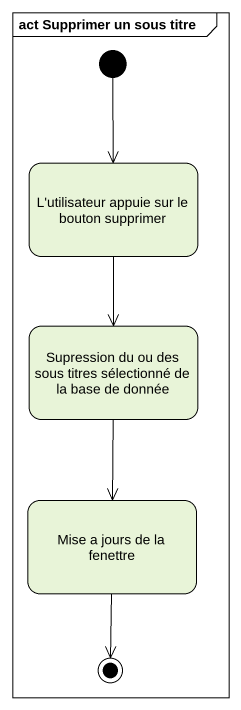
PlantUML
@startuml
mainframe act Supprimer un sous titre
hide empty description
state "L'utilisateur appuie sur le bouton supprimer" as L_utilisateur_appuie_sur_le
state "Supression du ou des sous titres sélectionné de la base de donnée" as Supression_du_ou_des_sous
state "Mise a jours de la fenettre" as Mise_a_jours_de_la_fenettre
[*] --> L_utilisateur_appuie_sur_le
L_utilisateur_appuie_sur_le --> Supression_du_ou_des_sous
Supression_du_ou_des_sous --> Mise_a_jours_de_la_fenettre
Mise_a_jours_de_la_fenettre --> [*]
@enduml
